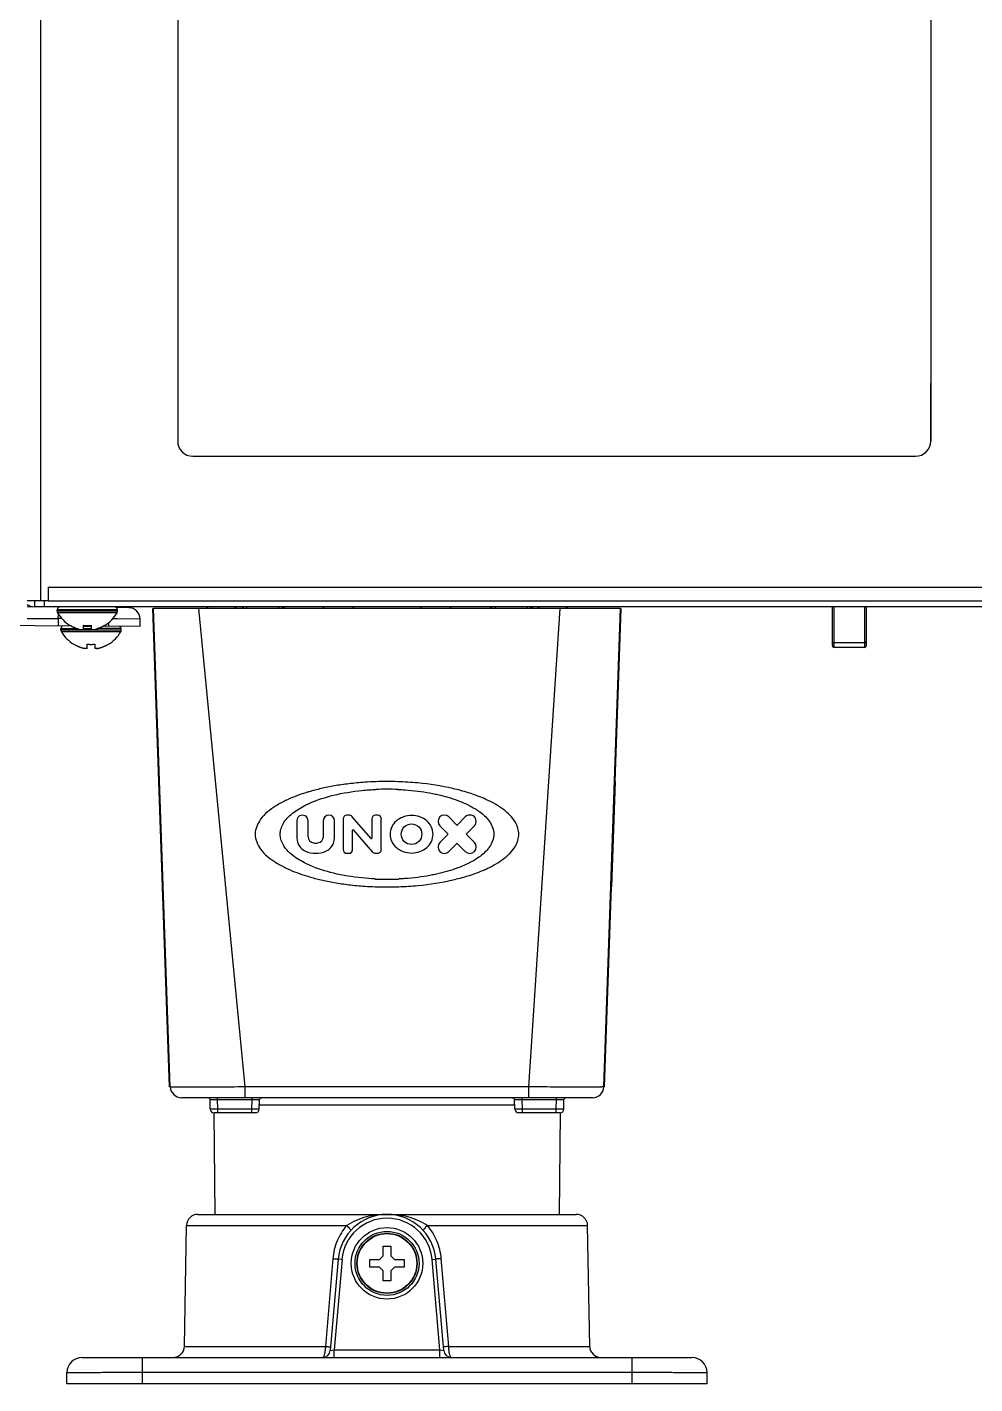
# Model space of a CAD drawing. Header units: millimetres. Extents: x -1538 to 3410, y -1646 to 2016.
# Drawn here: x -1412.2 to -1286.3, y -329.1 to -149 of the extents above; entities that cross this region are included whole.
import ezdxf

# ---------------------------------------------------------------- set-up
doc = ezdxf.new("R2010")
doc.units = ezdxf.units.MM
doc.header["$LTSCALE"] = 23.1
doc.layers.get('0').update_dxf_attribs({"linetype": 'CONTINUOUS'})

msp = doc.modelspace()

# ---------------------------------------------------------------- linework, layer by layer
at = {"linetype": 'Continuous'}
for p, q in [((-1410.37, 574.36), (-1410.37, -225.14)), ((-1392.17, -147.94), (-1392.17, -203.94)), ((-1292.17, -147.94), (-1292.17, -203.94)), ((-1292.17, -147.94), (-1292.17, -155.59)), ((-1292.17, -203.94), (-1292.17, -196.3)), ((-1390.17, -205.94), (-1294.17, -205.94)), ((-1409.37, -223.34), (-1409.37, -225.14)), ((-1409.37, -223.34), (-650.97, -223.34)), ((-1409.37, -225.14), (-1412.16, -225.14)), ((-1411.17, -225.14), (-1411.17, -225.94)), ((-1409.9, -225.14), (-1409.9, -225.94)), ((-1409.37, -225.14), (-1409.02, -225.14)), ((-1409.02, -225.14), (-651.31, -225.14)), ((-1392.87, -225.14), (-1335.87, -225.14)), ((-1407.93, -225.98), (-1412.17, -225.94)), ((-650.97, -225.94), (-1411.17, -225.94)), ((-1408.17, -226.54), (-1408.17, -226.34)), ((-1400.17, -226.34), (-1408.17, -226.34)), ((-1400.17, -226.54), (-1408.17, -226.54)), ((-1400.22, -226.75), (-1408.11, -226.75)), ((-1398.65, -226.06), (-1400.3, -226.05)), ((-1400.17, -226.54), (-1400.17, -226.34)), ((-1394.66, -249.14), (-1395.47, -226.15)), ((-1393.15, -289.7), (-1395.37, -226.14)), ((-1395.37, -226.14), (-1389.36, -226.14)), ((-1383.22, -289.7), (-1389.36, -226.15)), ((-1341.37, -226.15), (-1389.36, -226.15)), ((-1368.96, -226.14), (-1368.76, -225.94)), ((-1359.98, -225.94), (-1359.78, -226.14)), ((-1345.55, -289.7), (-1341.37, -226.15)), ((-1341.37, -226.14), (-1333.37, -226.14)), ((-1335.59, -289.7), (-1333.37, -226.14)), ((-1334.07, -249.14), (-1333.27, -226.15)), ((-1305.22, -231.09), (-1305.22, -225.94)), ((-1304.97, -231.34), (-1304.97, -225.94)), ((-1300.97, -225.94), (-1300.97, -231.34)), ((-1300.72, -225.94), (-1300.72, -231.09)), ((-1406.28, -228.49), (-1497.14, -227.7)), ((-1412.17, -227.48), (-1408.03, -227.48)), ((-1408.03, -227.48), (-1408.03, -228.48)), ((-1407.58, -227.48), (-1408.03, -227.48)), ((-1407.67, -229.04), (-1407.67, -228.84)), ((-1407.67, -228.84), (-1405.49, -228.84)), ((-1406.47, -228.42), (-1406.47, -228.39)), ((-1404.67, -228.94), (-1404.67, -228.39)), ((-1404.67, -228.84), (-1403.67, -228.84)), ((-1404.66, -228.51), (-1403.67, -228.52)), ((-1403.67, -228.39), (-1403.67, -228.94)), ((-1399.67, -228.84), (-1402.84, -228.84)), ((-1397.17, -228.57), (-1402.12, -228.53)), ((-1401.87, -228.39), (-1401.87, -228.42)), ((-1401.3, -228.54), (-1401.3, -228)), ((-1400.21, -227.54), (-1400.8, -227.54)), ((-1397.17, -227.56), (-1400.21, -227.54)), ((-1399.67, -229.04), (-1399.67, -228.84)), ((-1397.17, -228.57), (-1397.17, -227.56)), ((-1399.67, -229.04), (-1407.67, -229.04)), ((-1399.72, -229.25), (-1407.61, -229.25)), ((-1405.97, -230.92), (-1405.97, -230.89)), ((-1404.17, -231.44), (-1404.17, -230.89)), ((-1403.17, -230.89), (-1403.17, -231.44)), ((-1401.37, -230.89), (-1401.37, -230.92)), ((-1300.97, -230.71), (-1304.97, -230.71)), ((-1300.97, -231.34), (-1304.97, -231.34)), ((-1394.17, -263.14), (-1394.66, -249.14)), ((-1394.56, -249.14), (-1394.66, -249.14)), ((-1334.07, -249.14), (-1334.56, -263.14)), ((-1334.07, -249.14), (-1334.17, -249.14)), ((-1369.4, -253.61), (-1369.7, -253.61)), ((-1366.47, -256.71), (-1369.02, -253.78)), ((-1365.63, -253.61), (-1365.89, -253.61)), ((-1355.09, -254.92), (-1356.15, -253.85)), ((-1353.97, -253.85), (-1355.03, -254.92)), ((-1376.34, -254.35), (-1376.34, -256.65)), ((-1374.86, -256.47), (-1374.86, -254.35)), ((-1372.83, -254.35), (-1372.83, -256.47)), ((-1371.35, -256.65), (-1371.35, -254.35)), ((-1370.2, -254.11), (-1370.2, -258.17)), ((-1368.93, -258.17), (-1368.93, -255.6)), ((-1368.86, -255.57), (-1366.31, -258.51)), ((-1366.4, -254.11), (-1366.4, -256.68)), ((-1365.13, -258.17), (-1365.13, -254.11)), ((-1357.35, -255.05), (-1356.29, -256.11)), ((-1353.83, -256.11), (-1352.77, -255.05)), ((-1394.32, -256.14), (-1394.42, -256.14)), ((-1356.29, -256.17), (-1357.35, -257.24)), ((-1356.15, -258.43), (-1355.09, -257.37)), ((-1355.03, -257.37), (-1353.97, -258.43)), ((-1352.77, -257.24), (-1353.83, -256.17)), ((-1334.41, -256.14), (-1334.31, -256.14)), ((-1369.7, -258.68), (-1369.44, -258.68)), ((-1365.93, -258.68), (-1365.63, -258.68)), ((-1393.25, -289.7), (-1394.17, -263.14)), ((-1394.17, -263.14), (-1394.07, -263.14)), ((-1335.49, -289.7), (-1334.56, -263.14)), ((-1334.66, -263.14), (-1334.56, -263.14)), ((-1383.22, -291.14), (-1383.22, -289.7)), ((-1345.55, -289.7), (-1383.22, -289.7)), ((-1345.55, -291.14), (-1345.55, -289.7)), ((-1337.08, -291.14), (-1391.65, -291.14)), ((-1387.84, -292.65), (-1387.86, -291.39)), ((-1386.86, -291.39), (-1386.86, -291.14)), ((-1386.84, -292.65), (-1386.86, -291.39)), ((-1386.86, -291.39), (-1382.29, -291.39)), ((-1382.34, -292.65), (-1382.29, -291.39)), ((-1382.29, -291.39), (-1382.29, -291.14)), ((-1381.34, -292.66), (-1381.29, -291.38)), ((-1347.39, -292.66), (-1347.44, -291.38)), ((-1346.44, -291.39), (-1346.44, -291.14)), ((-1346.44, -291.39), (-1341.87, -291.39)), ((-1346.39, -292.65), (-1346.44, -291.39)), ((-1341.89, -292.65), (-1341.87, -291.39)), ((-1341.87, -291.39), (-1341.87, -291.14)), ((-1340.89, -292.65), (-1340.87, -291.39)), ((-1387.35, -293.14), (-1387.23, -306.64)), ((-1381.84, -293.14), (-1387.34, -293.14)), ((-1386.84, -293.14), (-1386.84, -292.65)), ((-1382.34, -292.65), (-1386.84, -292.65)), ((-1382.34, -293.14), (-1382.34, -292.65)), ((-1347.41, -292.13), (-1381.32, -292.13)), ((-1341.39, -293.14), (-1346.89, -293.14)), ((-1341.89, -292.65), (-1346.39, -292.65)), ((-1346.39, -293.14), (-1346.39, -292.65)), ((-1341.89, -293.14), (-1341.89, -292.65)), ((-1341.38, -293.14), (-1341.5, -306.64)), ((-1391.28, -324.17), (-1391, -308.12)), ((-1391, -308.12), (-1369.72, -308.12)), ((-1389.5, -306.64), (-1339.23, -306.64)), ((-1359.02, -308.12), (-1337.73, -308.12)), ((-1337.45, -324.17), (-1337.73, -308.12)), ((-1364.87, -310.84), (-1363.87, -310.84)), ((-1364.87, -312.14), (-1364.87, -310.84)), ((-1363.87, -310.84), (-1363.87, -312.14)), ((-1371.57, -312.51), (-1372.55, -324.17)), ((-1370.84, -312.58), (-1371.9, -324.73)), ((-1370.34, -312.62), (-1371.4, -324.64)), ((-1370.34, -312.62), (-1370.84, -312.58)), ((-1366.67, -312.64), (-1365.37, -312.64)), ((-1366.67, -313.64), (-1366.67, -312.64)), ((-1365.37, -312.64), (-1364.87, -312.14)), ((-1363.87, -312.14), (-1363.37, -312.64)), ((-1363.37, -312.64), (-1362.07, -312.64)), ((-1362.07, -312.64), (-1362.07, -313.64)), ((-1358.39, -312.62), (-1357.89, -312.58)), ((-1357.34, -324.64), (-1358.39, -312.62)), ((-1356.83, -324.73), (-1357.89, -312.58)), ((-1356.18, -324.17), (-1357.16, -312.51)), ((-1365.37, -313.64), (-1366.67, -313.64)), ((-1364.87, -314.14), (-1365.37, -313.64)), ((-1364.87, -315.44), (-1364.87, -314.14)), ((-1363.37, -313.64), (-1363.87, -314.14)), ((-1363.87, -314.14), (-1363.87, -315.44)), ((-1362.07, -313.64), (-1363.37, -313.64)), ((-1363.87, -315.44), (-1364.87, -315.44)), ((-1391.28, -324.17), (-1372.55, -324.17)), ((-1356.18, -324.17), (-1337.45, -324.17)), ((-1404.87, -325.64), (-1323.87, -325.64)), ((-1396.87, -325.64), (-1396.87, -329.14)), ((-1371.9, -324.73), (-1371.4, -324.64)), ((-1371.4, -324.64), (-1357.34, -324.64)), ((-1371.4, -325.64), (-1371.4, -324.64)), ((-1357.34, -325.64), (-1357.34, -324.64)), ((-1357.34, -324.64), (-1356.83, -324.73)), ((-1331.87, -325.64), (-1331.87, -329.14)), ((-1406.87, -329.14), (-1406.87, -327.64)), ((-1396.87, -327.61), (-1331.87, -327.61)), ((-1321.87, -329.14), (-1321.87, -327.64)), ((-1321.87, -329.14), (-1406.87, -329.14))]:
    msp.add_line(p, q, dxfattribs=at)
for points in [[(-1381.29, -291.38), (-1381.28, -291.33), (-1381.23, -291.23), (-1381.14, -291.17), (-1381.04, -291.14)], [(-1347.69, -291.14), (-1347.59, -291.17), (-1347.5, -291.23), (-1347.45, -291.33), (-1347.44, -291.38)]]:
    msp.add_lwpolyline(points, dxfattribs=at)
for centre, radius in [((-1361.11, -256.14), 1.37), ((-1364.37, -313.14), 4.75), ((-1364.37, -313.14), 4.25), ((-1364.37, -313.14), 4), ((-1364.37, -313.14), 3.95)]:
    msp.add_circle(centre, radius, dxfattribs=at)
for centre, radius, start, end in [((-1390.17, -203.94), 2, 180, 270), ((-1294.17, -203.94), 2, 270, 360), ((-1294.17, -203.94), 2, 270, 0), ((-1409.02, -222.4), 2.74, 262.7099, 269.9693), ((-1411.17, -224.14), 1.8, 236.2028, 270), ((-1407.77, -226.34), 0.4, 90, 180), ((-1407.77, -226.54), 0.4, 180, 210.3012), ((-1403.97, -224.32), 4.8, 210.3012, 238.5421), ((-1404.36, -224.32), 4.8, 301.4579, 329.6988), ((-1400.57, -226.34), 0.4, 0, 90), ((-1400.57, -226.54), 0.4, 329.6988, 360), ((-1398.67, -227.56), 1.5, 0, 89.5), ((-1388.57, -225.54), 0.6, 270, 317.8047), ((-1384.17, -225.54), 0.6, 222.1953, 270), ((-1383.87, -225.64), 0.5, 280.9029, 322.4283), ((-1377.87, -225.64), 0.5, 217.5717, 259.0971), ((-1372.67, -226.14), 0.2, 90, 180), ((-1356.07, -226.14), 0.2, 0, 90), ((-1350.87, -225.64), 0.5, 280.9029, 322.4283), ((-1344.87, -225.64), 0.5, 217.5717, 259.0971), ((-1344.57, -225.54), 0.6, 270, 317.8047), ((-1340.17, -225.54), 0.6, 222.1953, 270), ((-1407.27, -228.84), 0.4, 115.3118, 180), ((-1403.98, -224.34), 4.75, 238.4659, 241.0313), ((-1403.98, -224.34), 4.75, 241.0316, 241.9926), ((-1403.98, -224.34), 4.75, 241.9926, 243.3187), ((-1403.98, -224.35), 4.74, 243.3188, 244.4598), ((-1403.99, -224.35), 4.74, 244.4598, 245.4278), ((-1403.99, -224.35), 4.73, 245.4278, 246.6825), ((-1403.99, -224.36), 4.73, 246.6826, 247.4526), ((-1403.99, -224.36), 4.72, 247.4524, 248.9975), ((-1404, -224.37), 4.72, 248.9977, 249.4819), ((-1404, -224.38), 4.7, 249.4813, 251.5344), ((-1404.17, -224.64), 3.79, 262.4013, 269.9911), ((-1404.17, -224.64), 3.79, 270.0089, 277.5987), ((-1404.33, -224.38), 4.7, 288.4656, 290.5187), ((-1404.34, -224.37), 4.72, 290.5181, 291.0023), ((-1404.34, -224.36), 4.72, 291.0025, 292.5476), ((-1404.34, -224.36), 4.73, 292.5474, 293.3174), ((-1404.34, -224.35), 4.73, 293.3175, 294.5722), ((-1404.35, -224.35), 4.74, 294.5722, 295.5402), ((-1404.35, -224.35), 4.74, 295.5402, 296.6812), ((-1404.35, -224.34), 4.75, 296.6813, 298.0074), ((-1404.35, -224.34), 4.75, 298.0074, 298.9684), ((-1404.35, -224.34), 4.75, 298.9687, 301.5341), ((-1400.07, -228.84), 0.4, 0, 47.391), ((-1407.27, -229.04), 0.4, 180, 210.3012), ((-1403.47, -226.82), 4.8, 210.3012, 238.5421), ((-1404.01, -224.4), 4.68, 251.535, 252.6227), ((-1404.01, -224.42), 4.67, 252.6228, 253.6051), ((-1404.02, -224.45), 4.64, 253.6036, 255.6824), ((-1404.91, -226.95), 2.01, 262.7256, 264.8598), ((-1404.91, -226.97), 1.98, 264.8627, 265.7144), ((-1404.92, -226.99), 1.97, 265.714, 266.9766), ((-1404.92, -227), 1.96, 266.9771, 268.0037), ((-1404.92, -227), 1.95, 268.0037, 269.0738), ((-1404.92, -227), 1.95, 269.0741, 270.1995), ((-1404.92, -227), 1.95, 270.1995, 271.1541), ((-1404.92, -227), 1.95, 271.1545, 272.3767), ((-1404.92, -226.99), 1.96, 272.3765, 273.2159), ((-1404.92, -226.98), 1.97, 273.2167, 274.6016), ((-1404.92, -226.97), 1.98, 274.6009, 275.2558), ((-1404.92, -226.95), 2.01, 275.2585, 277.2741), ((-1403.41, -226.95), 2.01, 262.7259, 264.7415), ((-1403.41, -226.97), 1.98, 264.7442, 265.3991), ((-1403.42, -226.98), 1.97, 265.3984, 266.7833), ((-1403.42, -226.99), 1.96, 266.7841, 267.6235), ((-1403.42, -227), 1.96, 267.6234, 268.8455), ((-1403.42, -227), 1.95, 268.8459, 270.9258), ((-1403.42, -227), 1.95, 270.9261, 271.9964), ((-1403.42, -227), 1.96, 271.9964, 273.0228), ((-1403.42, -226.99), 1.97, 273.0233, 274.286), ((-1403.42, -226.97), 1.98, 274.2856, 275.1372), ((-1403.42, -226.95), 2.01, 275.1401, 277.2744), ((-1404.31, -224.45), 4.64, 284.3176, 286.3964), ((-1404.32, -224.42), 4.67, 286.3949, 287.3772), ((-1404.33, -224.4), 4.68, 287.3773, 288.465), ((-1403.86, -226.82), 4.8, 301.4579, 329.6988), ((-1400.07, -229.04), 0.4, 329.6988, 360), ((-1403.48, -226.84), 4.75, 238.4659, 241.0313), ((-1403.48, -226.84), 4.75, 241.0316, 241.9926), ((-1403.48, -226.84), 4.75, 241.9926, 243.3187), ((-1403.48, -226.85), 4.74, 243.3188, 244.4598), ((-1403.49, -226.85), 4.74, 244.4598, 245.4278), ((-1403.49, -226.85), 4.73, 245.4278, 246.6825), ((-1403.49, -226.86), 4.73, 246.6826, 247.4526), ((-1403.49, -226.86), 4.72, 247.4524, 248.9975), ((-1403.5, -226.87), 4.72, 248.9977, 249.4819), ((-1403.5, -226.88), 4.7, 249.4813, 251.5344), ((-1403.51, -226.9), 4.68, 251.535, 252.6227), ((-1403.51, -226.92), 4.67, 252.6228, 253.6051), ((-1403.52, -226.95), 4.64, 253.6036, 255.6824), ((-1404.41, -229.45), 2.01, 262.7256, 264.8598), ((-1404.41, -229.47), 1.98, 264.8627, 265.7144), ((-1404.42, -229.49), 1.97, 265.714, 266.9766), ((-1404.42, -229.5), 1.96, 266.9771, 268.0037), ((-1404.42, -229.5), 1.95, 268.0037, 269.0738), ((-1404.42, -229.5), 1.95, 269.0741, 270.1995), ((-1404.42, -229.5), 1.95, 270.1995, 271.1541), ((-1404.42, -229.5), 1.95, 271.1545, 272.3767), ((-1404.42, -229.49), 1.96, 272.3765, 273.2159), ((-1404.42, -229.48), 1.97, 273.2167, 274.6016), ((-1404.42, -229.47), 1.98, 274.6009, 275.2558), ((-1404.42, -229.45), 2.01, 275.2585, 277.2741), ((-1403.67, -227.14), 3.79, 262.4013, 269.9911), ((-1403.67, -227.14), 3.79, 270.0089, 277.5987), ((-1402.91, -229.45), 2.01, 262.7259, 264.7415), ((-1402.91, -229.47), 1.98, 264.7442, 265.3991), ((-1402.92, -229.48), 1.97, 265.3984, 266.7833), ((-1402.92, -229.49), 1.96, 266.7841, 267.6235), ((-1402.92, -229.5), 1.96, 267.6234, 268.8455), ((-1402.92, -229.5), 1.95, 268.8459, 270.9258), ((-1402.92, -229.5), 1.95, 270.9261, 271.9964), ((-1402.92, -229.5), 1.96, 271.9964, 273.0228), ((-1402.92, -229.49), 1.97, 273.0233, 274.286), ((-1402.92, -229.47), 1.98, 274.2856, 275.1372), ((-1402.92, -229.45), 2.01, 275.1401, 277.2744), ((-1403.81, -226.95), 4.64, 284.3176, 286.3964), ((-1403.82, -226.92), 4.67, 286.3949, 287.3772), ((-1403.83, -226.9), 4.68, 287.3773, 288.465), ((-1403.83, -226.88), 4.7, 288.4656, 290.5187), ((-1403.84, -226.87), 4.72, 290.5181, 291.0023), ((-1403.84, -226.86), 4.72, 291.0025, 292.5476), ((-1403.84, -226.86), 4.73, 292.5474, 293.3174), ((-1403.84, -226.85), 4.73, 293.3175, 294.5722), ((-1403.85, -226.85), 4.74, 294.5722, 295.5402), ((-1403.85, -226.85), 4.74, 295.5402, 296.6812), ((-1403.85, -226.84), 4.75, 296.6813, 298.0074), ((-1403.85, -226.84), 4.75, 298.0074, 298.9684), ((-1403.85, -226.84), 4.75, 298.9687, 301.5341), ((-1304.97, -231.09), 0.25, 180, 270), ((-1300.97, -231.09), 0.25, 270, 360), ((-1364.37, -283.75), 33.58, 87.5041, 92.4884), ((-1364.36, -292.92), 43.78, 88.1051, 91.9045), ((-1375.6, -254.35), 0.74, 0, 180.0001), ((-1372.09, -254.35), 0.74, 0, 180), ((-1369.7, -254.11), 0.508, 90, 180), ((-1369.4, -254.11), 0.508, 41, 90), ((-1365.89, -254.11), 0.508, 90, 180), ((-1365.63, -254.11), 0.508, 0, 90), ((-1356.75, -254.45), 0.846, 45, 225), ((-1353.37, -254.45), 0.846, 315, 135.0003), ((-1368.89, -255.6), 0.0423, 41, 180), ((-1355.06, -254.89), 0.0423, 225, 315), ((-1374.43, -256.65), 1.9, 180, 246.4218), ((-1374.01, -256.47), 0.846, 180, 262.3377), ((-1373.84, -255.21), 2.11, 262.3377, 277.6624), ((-1373.67, -256.47), 0.846, 277.6627, 360), ((-1373.25, -256.65), 1.9, 293.5782, 360), ((-1366.44, -256.68), 0.0423, 220.9989, 360), ((-1356.75, -257.84), 0.846, 135, 315), ((-1356.32, -256.14), 0.0423, 315, 44.9987), ((-1355.06, -257.4), 0.0423, 45, 135), ((-1353.37, -257.84), 0.846, 225.0006, 45), ((-1353.8, -256.14), 0.0423, 135, 224.9987), ((-1373.84, -255.3), 3.38, 246.4218, 293.5782), ((-1369.7, -258.17), 0.508, 180.0003, 270), ((-1369.44, -258.17), 0.508, 270, 360), ((-1365.93, -258.17), 0.508, 221, 270), ((-1365.63, -258.17), 0.508, 270, 0.0001), ((-1364.37, -228.56), 33.57, 267.3327, 272.6739), ((-1364.36, -219.39), 43.76, 267.9356, 272.0555), ((-1391.65, -289.64), 1.5, 182, 269.9994), ((-1337.08, -289.64), 1.5, 270, 358), ((-1388.36, -292.14), 1, 62.1385, 90), ((-1388.11, -291.39), 0.25, 1.0003, 90.0181), ((-1340.62, -291.39), 0.25, 89.9879, 178.9997), ((-1340.37, -292.14), 1, 90, 117.8615), ((-1387.34, -292.64), 0.5, 181, 269.998), ((-1381.84, -292.64), 0.5, 270, 357.587), ((-1346.89, -292.64), 0.5, 182.4136, 270), ((-1341.39, -292.64), 0.5, 270.0028, 359), ((-1389.5, -308.14), 1.5, 90, 179), ((-1364.37, -313.14), 6.5, 5, 175), ((-1364.37, -313.14), 6, 5, 175), ((-1339.23, -308.14), 1.5, 1, 90), ((-1392.78, -324.14), 1.5, 270, 359), ((-1335.95, -324.14), 1.5, 181, 270), ((-1404.87, -327.64), 2, 90.0002, 180), ((-1372.9, -324.64), 1, 269.9995, 355), ((-1355.83, -324.64), 1, 185, 270), ((-1323.87, -327.64), 2, 0, 90)]:
    msp.add_arc(centre, radius, start, end, dxfattribs=at)
for points, knots in [([(-1408.03, -227.48), (-1408.04, -227.34), (-1408.03, -227.15), (-1408, -226.96), (-1407.99, -226.92)], [0, 0, 0, 0, 0.759387, 1, 1, 1, 1]), ([(-1383.77, -226.14), (-1383.7, -226.14), (-1383.61, -226.12), (-1383.54, -226.08), (-1383.52, -226.07)], [0, 0, 0, 0, 0.747635, 1, 1, 1, 1]), ([(-1383.05, -225.94), (-1383.04, -225.96), (-1383.01, -226.02), (-1382.99, -226.09), (-1382.97, -226.14)], [0, 0, 0, 0, 0.238168, 1, 1, 1, 1]), ([(-1378.76, -226.14), (-1378.76, -226.12), (-1378.73, -226.06), (-1378.71, -225.99), (-1378.69, -225.94)], [0, 0, 0, 0, 0.261194, 1, 1, 1, 1]), ([(-1378.15, -226.11), (-1378.21, -226.08), (-1378.28, -226.03), (-1378.33, -225.97), (-1378.35, -225.95)], [0, 0, 0, 0, 0.747479, 1, 1, 1, 1]), ([(-1350.58, -226.11), (-1350.53, -226.08), (-1350.45, -226.03), (-1350.4, -225.97), (-1350.39, -225.95)], [0, 0, 0, 0, 0.74748, 1, 1, 1, 1]), ([(-1350.05, -225.94), (-1350.04, -225.96), (-1350.01, -226.02), (-1349.99, -226.09), (-1349.97, -226.14)], [0, 0, 0, 0, 0.238168, 1, 1, 1, 1]), ([(-1345.76, -226.14), (-1345.76, -226.12), (-1345.73, -226.06), (-1345.71, -225.99), (-1345.69, -225.94)], [0, 0, 0, 0, 0.261194, 1, 1, 1, 1]), ([(-1344.96, -226.14), (-1345.03, -226.14), (-1345.12, -226.12), (-1345.2, -226.08), (-1345.22, -226.07)], [0, 0, 0, 0, 0.747634, 1, 1, 1, 1]), ([(-1305.22, -230.66), (-1305.22, -230.66), (-1305.21, -230.67), (-1305.19, -230.68), (-1305.17, -230.69), (-1305.14, -230.7), (-1305.1, -230.7), (-1305.04, -230.71), (-1305, -230.71), (-1304.97, -230.71)], [0, 0, 0, 0, 0.043194, 0.109067, 0.203488, 0.325316, 0.471237, 0.636449, 1, 1, 1, 1]), ([(-1300.72, -230.66), (-1300.72, -230.66), (-1300.72, -230.67), (-1300.74, -230.68), (-1300.76, -230.69), (-1300.79, -230.7), (-1300.83, -230.7), (-1300.89, -230.71), (-1300.93, -230.71), (-1300.97, -230.71)], [0, 0, 0, 0, 0.043194, 0.109067, 0.203488, 0.325316, 0.471237, 0.636449, 1, 1, 1, 1]), ([(-1365.82, -249.17), (-1366.32, -249.18), (-1367.52, -249.25), (-1369.38, -249.42), (-1371.03, -249.66), (-1372.26, -249.89), (-1373.11, -250.08), (-1373.94, -250.28), (-1374.62, -250.47), (-1375.02, -250.59), (-1375.15, -250.63)], [0, 0, 0, 0, 0.157659, 0.382572, 0.58963, 0.685921, 0.777243, 0.866283, 0.955457, 1, 1, 1, 1]), ([(-1375.14, -252.25), (-1374.97, -252.17), (-1373.79, -251.62), (-1371.33, -250.84), (-1368.34, -250.36), (-1366.45, -250.22), (-1365.83, -250.19)], [0, 0, 0, 0, 0.057408, 0.407118, 0.80488, 1, 1, 1, 1]), ([(-1353.58, -250.63), (-1354.25, -250.42), (-1356.45, -249.84), (-1359.58, -249.35), (-1362.03, -249.2), (-1362.91, -249.17)], [0, 0, 0, 0, 0.222615, 0.719095, 1, 1, 1, 1]), ([(-1362.91, -250.19), (-1362.6, -250.21), (-1361.71, -250.26), (-1360.3, -250.4), (-1358.97, -250.6), (-1357.97, -250.8), (-1357.28, -250.96), (-1356.61, -251.13), (-1355.73, -251.39), (-1354.72, -251.74), (-1353.94, -252.08), (-1353.59, -252.25)], [0, 0, 0, 0, 0.096488, 0.276509, 0.442355, 0.519536, 0.592779, 0.664239, 0.735865, 0.878106, 1, 1, 1, 1]), ([(-1377.59, -251.56), (-1377.67, -251.6), (-1378.21, -251.85), (-1379.51, -252.56), (-1381.19, -253.87), (-1381.87, -255.45), (-1381.87, -256.14)], [0, 0, 0, 0, 0.04125, 0.275012, 0.678544, 1, 1, 1, 1]), ([(-1377.61, -254.01), (-1377.4, -253.77), (-1376.64, -253.08), (-1375.76, -252.56), (-1375.14, -252.25)], [0, 0, 0, 0, 0.313765, 1, 1, 1, 1]), ([(-1375.15, -250.63), (-1375.55, -250.76), (-1376.38, -251.04), (-1377.18, -251.37), (-1377.59, -251.56)], [0, 0, 0, 0, 0.48085, 1, 1, 1, 1]), ([(-1353.59, -252.25), (-1353.55, -252.28), (-1353.13, -252.49), (-1352.25, -252.99), (-1351.48, -253.59), (-1351.12, -254)], [0, 0, 0, 0, 0.051563, 0.465079, 1, 1, 1, 1]), ([(-1351.14, -251.56), (-1351.32, -251.47), (-1352.12, -251.13), (-1352.94, -250.83), (-1353.58, -250.63)], [0, 0, 0, 0, 0.227638, 1, 1, 1, 1]), ([(-1346.87, -256.14), (-1346.87, -255.88), (-1346.95, -255.32), (-1347.49, -254.1), (-1348.92, -252.72), (-1350.35, -251.92), (-1351.14, -251.56)], [0, 0, 0, 0, 0.1198, 0.254861, 0.60223, 1, 1, 1, 1]), ([(-1378.55, -256.14), (-1378.55, -255.92), (-1378.48, -255.44), (-1378.17, -254.7), (-1377.83, -254.25), (-1377.61, -254.01)], [0, 0, 0, 0, 0.282762, 0.599317, 1, 1, 1, 1]), ([(-1358.25, -256.14), (-1358.25, -255.82), (-1358.41, -255.14), (-1359.06, -254.31), (-1360.01, -253.77), (-1361.11, -253.58), (-1362.1, -253.75), (-1362.67, -254.04), (-1362.87, -254.18)], [0, 0, 0, 0, 0.162094, 0.330751, 0.508275, 0.691811, 0.875347, 1, 1, 1, 1]), ([(-1351.12, -254), (-1350.99, -254.14), (-1350.5, -254.76), (-1350.19, -255.55), (-1350.19, -256.14)], [0, 0, 0, 0, 0.241033, 1, 1, 1, 1]), ([(-1362.87, -254.18), (-1362.96, -254.24), (-1363.32, -254.52), (-1363.81, -255.14), (-1363.96, -255.82), (-1363.96, -256.14)], [0, 0, 0, 0, 0.13782, 0.577461, 1, 1, 1, 1]), ([(-1381.87, -256.14), (-1381.87, -256.84), (-1381.19, -258.42), (-1379.51, -259.72), (-1378.24, -260.42), (-1377.72, -260.67), (-1377.67, -260.69)], [0, 0, 0, 0, 0.325823, 0.734844, 0.971786, 1, 1, 1, 1]), ([(-1377.65, -258.24), (-1377.85, -258.01), (-1378.18, -257.57), (-1378.48, -256.84), (-1378.55, -256.37), (-1378.55, -256.14)], [0, 0, 0, 0, 0.386646, 0.710619, 1, 1, 1, 1]), ([(-1363.96, -256.14), (-1363.96, -256.47), (-1363.81, -257.14), (-1363.31, -257.78), (-1362.94, -258.06), (-1362.84, -258.13)], [0, 0, 0, 0, 0.414827, 0.846454, 1, 1, 1, 1]), ([(-1362.84, -258.13), (-1362.64, -258.26), (-1362.09, -258.54), (-1361.11, -258.7), (-1360.01, -258.51), (-1359.06, -257.97), (-1358.41, -257.14), (-1358.25, -256.47), (-1358.25, -256.14)], [0, 0, 0, 0, 0.11837, 0.303224, 0.488077, 0.666875, 0.836743, 1, 1, 1, 1]), ([(-1350.19, -256.14), (-1350.19, -256.74), (-1350.49, -257.5), (-1350.97, -258.12), (-1351.08, -258.24)], [0, 0, 0, 0, 0.777282, 1, 1, 1, 1]), ([(-1351.06, -260.69), (-1350.3, -260.34), (-1348.9, -259.55), (-1347.49, -258.19), (-1346.95, -256.97), (-1346.87, -256.41), (-1346.87, -256.14)], [0, 0, 0, 0, 0.38951, 0.741645, 0.87856, 1, 1, 1, 1]), ([(-1375.07, -260.07), (-1375.72, -259.75), (-1376.63, -259.22), (-1377.43, -258.49), (-1377.65, -258.24)], [0, 0, 0, 0, 0.682017, 1, 1, 1, 1]), ([(-1351.08, -258.24), (-1351.45, -258.67), (-1352.23, -259.28), (-1353.15, -259.81), (-1353.59, -260.03), (-1353.66, -260.07)], [0, 0, 0, 0, 0.530253, 0.926618, 1, 1, 1, 1]), ([(-1377.67, -260.69), (-1377.23, -260.9), (-1376.37, -261.25), (-1375.49, -261.55), (-1375.06, -261.69)], [0, 0, 0, 0, 0.515491, 1, 1, 1, 1]), ([(-1365.93, -262.09), (-1366.52, -262.06), (-1368.38, -261.92), (-1371.33, -261.45), (-1373.77, -260.67), (-1374.93, -260.14), (-1375.07, -260.07)], [0, 0, 0, 0, 0.187834, 0.593214, 0.949621, 1, 1, 1, 1]), ([(-1353.66, -260.07), (-1353.99, -260.23), (-1354.74, -260.55), (-1355.73, -260.9), (-1356.61, -261.16), (-1357.28, -261.33), (-1357.97, -261.49), (-1358.97, -261.68), (-1360.3, -261.89), (-1361.68, -262.03), (-1362.53, -262.08), (-1362.8, -262.09)], [0, 0, 0, 0, 0.116158, 0.261112, 0.334104, 0.406927, 0.481566, 0.560219, 0.729227, 0.912681, 1, 1, 1, 1]), ([(-1353.67, -261.69), (-1353, -261.48), (-1352.12, -261.16), (-1351.27, -260.79), (-1351.06, -260.69)], [0, 0, 0, 0, 0.755976, 1, 1, 1, 1]), ([(-1375.06, -261.69), (-1374.95, -261.72), (-1374.58, -261.83), (-1373.94, -262.01), (-1373.11, -262.21), (-1372.26, -262.4), (-1371.03, -262.63), (-1369.38, -262.87), (-1367.56, -263.04), (-1366.4, -263.1), (-1365.94, -263.12)], [0, 0, 0, 0, 0.034698, 0.126018, 0.217202, 0.310723, 0.409331, 0.621374, 0.851702, 1, 1, 1, 1]), ([(-1362.79, -263.12), (-1361.95, -263.08), (-1359.54, -262.93), (-1356.48, -262.46), (-1354.31, -261.88), (-1353.67, -261.69)], [0, 0, 0, 0, 0.274518, 0.782934, 1, 1, 1, 1]), ([(-1383.22, -289.7), (-1383.87, -289.71), (-1385.13, -289.72), (-1386.69, -289.74), (-1387.89, -289.75), (-1388.72, -289.75), (-1389.5, -289.75), (-1390.22, -289.76), (-1390.87, -289.75), (-1391.45, -289.75), (-1391.95, -289.75), (-1392.31, -289.74), (-1392.56, -289.74), (-1392.71, -289.73), (-1392.84, -289.73), (-1392.95, -289.72), (-1393.03, -289.72), (-1393.09, -289.71), (-1393.13, -289.71), (-1393.14, -289.7), (-1393.15, -289.7), (-1393.15, -289.7)], [0, 0, 0, 0, 0.195056, 0.38264, 0.471369, 0.555557, 0.634389, 0.707095, 0.772976, 0.83139, 0.881782, 0.92367, 0.941301, 0.956665, 0.96973, 0.980471, 0.98886, 0.994886, 0.998558, 0.999531, 1, 1, 1, 1]), ([(-1335.59, -289.7), (-1335.59, -289.7), (-1335.59, -289.7), (-1335.6, -289.7), (-1335.61, -289.7), (-1335.65, -289.71), (-1335.7, -289.71), (-1335.78, -289.71), (-1335.89, -289.72), (-1336.02, -289.72), (-1336.17, -289.72), (-1336.42, -289.73), (-1336.79, -289.73), (-1337.29, -289.73), (-1337.87, -289.74), (-1338.52, -289.74), (-1339.25, -289.74), (-1340.03, -289.73), (-1340.86, -289.73), (-1342.06, -289.72), (-1343.63, -289.71), (-1344.9, -289.7), (-1345.55, -289.7)], [0, 0, 0, 0, 0.000391, 0.00133, 0.002856, 0.004975, 0.010995, 0.019388, 0.03014, 0.043222, 0.058604, 0.076256, 0.118184, 0.168609, 0.227046, 0.292938, 0.365644, 0.444467, 0.528643, 0.61736, 0.804933, 1, 1, 1, 1]), ([(-1387.86, -291.39), (-1387.86, -291.39), (-1387.86, -291.39), (-1387.86, -291.39), (-1387.85, -291.39), (-1387.84, -291.39), (-1387.82, -291.39), (-1387.78, -291.39), (-1387.74, -291.39), (-1387.69, -291.39), (-1387.63, -291.39), (-1387.54, -291.39), (-1387.41, -291.39), (-1387.24, -291.39), (-1387.05, -291.39), (-1386.93, -291.39), (-1386.86, -291.39)], [0, 0, 0, 0, 0.001219, 0.00484, 0.010853, 0.01924, 0.04306, 0.076124, 0.118082, 0.168511, 0.226974, 0.292898, 0.444396, 0.617263, 0.805072, 1, 1, 1, 1]), ([(-1382.29, -291.39), (-1382.23, -291.39), (-1382.1, -291.39), (-1381.91, -291.39), (-1381.74, -291.38), (-1381.61, -291.38), (-1381.52, -291.38), (-1381.46, -291.38), (-1381.41, -291.38), (-1381.37, -291.38), (-1381.34, -291.38), (-1381.31, -291.38), (-1381.3, -291.38), (-1381.3, -291.38), (-1381.29, -291.38), (-1381.29, -291.38), (-1381.29, -291.38)], [0, 0, 0, 0, 0.194885, 0.382595, 0.555446, 0.707005, 0.772954, 0.831429, 0.881903, 0.92389, 0.956944, 0.980791, 0.989189, 0.995199, 0.998799, 1, 1, 1, 1]), ([(-1347.44, -291.38), (-1347.44, -291.38), (-1347.44, -291.38), (-1347.44, -291.38), (-1347.43, -291.38), (-1347.42, -291.38), (-1347.4, -291.38), (-1347.36, -291.38), (-1347.32, -291.38), (-1347.27, -291.38), (-1347.21, -291.38), (-1347.12, -291.38), (-1346.99, -291.38), (-1346.82, -291.39), (-1346.63, -291.39), (-1346.51, -291.39), (-1346.44, -291.39)], [0, 0, 0, 0, 0.001202, 0.004802, 0.010812, 0.01921, 0.043058, 0.076113, 0.1181, 0.168575, 0.22705, 0.292999, 0.444559, 0.61741, 0.805117, 1, 1, 1, 1]), ([(-1341.87, -291.39), (-1341.81, -291.39), (-1341.68, -291.39), (-1341.49, -291.39), (-1341.32, -291.39), (-1341.19, -291.39), (-1341.1, -291.39), (-1341.04, -291.39), (-1340.99, -291.39), (-1340.95, -291.39), (-1340.92, -291.39), (-1340.89, -291.39), (-1340.88, -291.39), (-1340.88, -291.39), (-1340.87, -291.39), (-1340.87, -291.39), (-1340.87, -291.39)], [0, 0, 0, 0, 0.19493, 0.382742, 0.555607, 0.707104, 0.773028, 0.831492, 0.88192, 0.923879, 0.956941, 0.980759, 0.989145, 0.995157, 0.998779, 1, 1, 1, 1]), ([(-1386.84, -292.65), (-1386.9, -292.65), (-1387.03, -292.65), (-1387.22, -292.65), (-1387.39, -292.66), (-1387.52, -292.66), (-1387.61, -292.66), (-1387.67, -292.66), (-1387.72, -292.66), (-1387.76, -292.65), (-1387.79, -292.65), (-1387.82, -292.65), (-1387.83, -292.65), (-1387.83, -292.65), (-1387.84, -292.65), (-1387.84, -292.65), (-1387.84, -292.65)], [0, 0, 0, 0, 0.194892, 0.382658, 0.55548, 0.706945, 0.77286, 0.83132, 0.881751, 0.923718, 0.956795, 0.980635, 0.989036, 0.995068, 0.998716, 1, 1, 1, 1]), ([(-1381.34, -292.66), (-1381.34, -292.66), (-1381.35, -292.66), (-1381.35, -292.67), (-1381.36, -292.67), (-1381.37, -292.67), (-1381.39, -292.67), (-1381.42, -292.67), (-1381.46, -292.67), (-1381.52, -292.67), (-1381.57, -292.67), (-1381.67, -292.66), (-1381.8, -292.66), (-1381.97, -292.66), (-1382.15, -292.66), (-1382.28, -292.65), (-1382.34, -292.65)], [0, 0, 0, 0, 0.001294, 0.004932, 0.010946, 0.019336, 0.043208, 0.0763, 0.118252, 0.168703, 0.227193, 0.293094, 0.444537, 0.617368, 0.805179, 1, 1, 1, 1]), ([(-1346.39, -292.65), (-1346.45, -292.65), (-1346.58, -292.66), (-1346.77, -292.66), (-1346.94, -292.66), (-1347.07, -292.66), (-1347.16, -292.67), (-1347.22, -292.67), (-1347.27, -292.67), (-1347.31, -292.67), (-1347.34, -292.67), (-1347.36, -292.67), (-1347.38, -292.67), (-1347.38, -292.67), (-1347.39, -292.66), (-1347.39, -292.66), (-1347.39, -292.66)], [0, 0, 0, 0, 0.194767, 0.38253, 0.555326, 0.706751, 0.772651, 0.831145, 0.881607, 0.923576, 0.95669, 0.980591, 0.988997, 0.995029, 0.998687, 1, 1, 1, 1]), ([(-1340.89, -292.65), (-1340.89, -292.65), (-1340.89, -292.65), (-1340.9, -292.65), (-1340.9, -292.65), (-1340.92, -292.65), (-1340.94, -292.65), (-1340.97, -292.65), (-1341.01, -292.66), (-1341.06, -292.66), (-1341.12, -292.66), (-1341.21, -292.66), (-1341.34, -292.66), (-1341.51, -292.65), (-1341.7, -292.65), (-1341.83, -292.65), (-1341.89, -292.65)], [0, 0, 0, 0, 0.001277, 0.004922, 0.010954, 0.019357, 0.043205, 0.076286, 0.118252, 0.168681, 0.22714, 0.293055, 0.444521, 0.617342, 0.805109, 1, 1, 1, 1]), ([(-1369.72, -308.12), (-1370.24, -308.72), (-1371.11, -310.11), (-1371.5, -311.7), (-1371.57, -312.51)], [0, 0, 0, 0, 0.498865, 1, 1, 1, 1]), ([(-1364.37, -306.64), (-1364.82, -306.64), (-1365.75, -306.69), (-1367.13, -306.94), (-1368.48, -307.39), (-1369.32, -307.85), (-1369.72, -308.12)], [0, 0, 0, 0, 0.243761, 0.491906, 0.74491, 1, 1, 1, 1]), ([(-1369.72, -308.12), (-1369.64, -308.19), (-1369.49, -308.33), (-1369.33, -308.51), (-1369.24, -308.63), (-1369.2, -308.68), (-1369.18, -308.72), (-1369.17, -308.75), (-1369.17, -308.77), (-1369.18, -308.77)], [0, 0, 0, 0, 0.384517, 0.70019, 0.820099, 0.910251, 0.943538, 0.969061, 1, 1, 1, 1]), ([(-1359.02, -308.12), (-1359.41, -307.85), (-1360.25, -307.39), (-1361.61, -306.94), (-1362.99, -306.69), (-1363.91, -306.64), (-1364.37, -306.64)], [0, 0, 0, 0, 0.255133, 0.508137, 0.756265, 1, 1, 1, 1]), ([(-1359.02, -308.12), (-1359.1, -308.19), (-1359.24, -308.33), (-1359.4, -308.51), (-1359.49, -308.63), (-1359.53, -308.68), (-1359.55, -308.72), (-1359.56, -308.75), (-1359.56, -308.77), (-1359.56, -308.77)], [0, 0, 0, 0, 0.384521, 0.700197, 0.820106, 0.910256, 0.943542, 0.969062, 1, 1, 1, 1]), ([(-1357.16, -312.51), (-1357.23, -311.7), (-1357.62, -310.11), (-1358.49, -308.72), (-1359.02, -308.12)], [0, 0, 0, 0, 0.501138, 1, 1, 1, 1]), ([(-1371.57, -312.51), (-1371.52, -312.51), (-1371.42, -312.52), (-1371.28, -312.53), (-1371.16, -312.54), (-1371.06, -312.55), (-1371, -312.56), (-1370.96, -312.56), (-1370.92, -312.57), (-1370.9, -312.57), (-1370.87, -312.57), (-1370.86, -312.57), (-1370.85, -312.58), (-1370.84, -312.58), (-1370.84, -312.58), (-1370.84, -312.58), (-1370.84, -312.58)], [0, 0, 0, 0, 0.207785, 0.401022, 0.573769, 0.721655, 0.785056, 0.840894, 0.888818, 0.928475, 0.959554, 0.981902, 0.989767, 0.995407, 0.998814, 1, 1, 1, 1]), ([(-1357.16, -312.51), (-1357.21, -312.51), (-1357.31, -312.52), (-1357.45, -312.53), (-1357.58, -312.54), (-1357.67, -312.55), (-1357.73, -312.56), (-1357.77, -312.56), (-1357.81, -312.57), (-1357.84, -312.57), (-1357.86, -312.57), (-1357.87, -312.57), (-1357.88, -312.58), (-1357.89, -312.58), (-1357.89, -312.58), (-1357.89, -312.58), (-1357.89, -312.58)], [0, 0, 0, 0, 0.207781, 0.401015, 0.573762, 0.721648, 0.785048, 0.840887, 0.888811, 0.92847, 0.95955, 0.981899, 0.989764, 0.995406, 0.998813, 1, 1, 1, 1]), ([(-1372.55, -324.17), (-1372.56, -324.36), (-1372.58, -324.63), (-1372.63, -324.98), (-1372.67, -325.2), (-1372.72, -325.38), (-1372.77, -325.51), (-1372.81, -325.58), (-1372.84, -325.62), (-1372.88, -325.64), (-1372.9, -325.64)], [0, 0, 0, 0, 0.365182, 0.530657, 0.676759, 0.798555, 0.892622, 0.928875, 0.958185, 1, 1, 1, 1]), ([(-1372.55, -324.17), (-1372.51, -324.17), (-1372.41, -324.18), (-1372.28, -324.19), (-1372.16, -324.21), (-1372.06, -324.22), (-1371.99, -324.22), (-1371.94, -324.23), (-1371.91, -324.23), (-1371.89, -324.23), (-1371.87, -324.24), (-1371.87, -324.24), (-1371.86, -324.24), (-1371.86, -324.24)], [0, 0, 0, 0, 0.209255, 0.403048, 0.57574, 0.7232, 0.841862, 0.889497, 0.928895, 0.959763, 0.981959, 0.995385, 1, 1, 1, 1]), ([(-1356.18, -324.17), (-1356.23, -324.17), (-1356.32, -324.18), (-1356.45, -324.19), (-1356.57, -324.21), (-1356.67, -324.22), (-1356.75, -324.22), (-1356.79, -324.23), (-1356.82, -324.23), (-1356.84, -324.23), (-1356.86, -324.24), (-1356.86, -324.24), (-1356.87, -324.24), (-1356.87, -324.24)], [0, 0, 0, 0, 0.209264, 0.403063, 0.575758, 0.723218, 0.841876, 0.889509, 0.928905, 0.95977, 0.981964, 0.995387, 1, 1, 1, 1]), ([(-1355.83, -325.64), (-1355.85, -325.64), (-1355.89, -325.62), (-1355.92, -325.58), (-1355.96, -325.51), (-1356.01, -325.38), (-1356.06, -325.2), (-1356.1, -324.98), (-1356.15, -324.63), (-1356.17, -324.36), (-1356.18, -324.17)], [0, 0, 0, 0, 0.041815, 0.071125, 0.107378, 0.201445, 0.323241, 0.469343, 0.634818, 1, 1, 1, 1]), ([(-1406.87, -327.64), (-1406.87, -327.64), (-1406.86, -327.64), (-1406.85, -327.64), (-1406.84, -327.64), (-1406.82, -327.64), (-1406.79, -327.64), (-1406.74, -327.64), (-1406.67, -327.64), (-1406.56, -327.63), (-1406.43, -327.63), (-1406.27, -327.63), (-1406.1, -327.63), (-1405.9, -327.63), (-1405.59, -327.63), (-1405.15, -327.62), (-1404.57, -327.62), (-1403.91, -327.62), (-1403.19, -327.62), (-1402.4, -327.61), (-1401.57, -327.61), (-1400.36, -327.61), (-1398.79, -327.61), (-1397.52, -327.61), (-1396.87, -327.61)], [0, 0, 0, 0, 0.000314, 0.001223, 0.002731, 0.004838, 0.007543, 0.010846, 0.019237, 0.029992, 0.043082, 0.058476, 0.076141, 0.096031, 0.118096, 0.168544, 0.226998, 0.2929, 0.365608, 0.444429, 0.528602, 0.617316, 0.804901, 1, 1, 1, 1]), ([(-1331.87, -327.61), (-1331.22, -327.61), (-1329.94, -327.61), (-1328.37, -327.61), (-1327.17, -327.61), (-1326.33, -327.61), (-1325.54, -327.62), (-1324.82, -327.62), (-1324.16, -327.62), (-1323.58, -327.62), (-1323.14, -327.63), (-1322.83, -327.63), (-1322.63, -327.63), (-1322.46, -327.63), (-1322.3, -327.63), (-1322.17, -327.63), (-1322.07, -327.64), (-1321.99, -327.64), (-1321.94, -327.64), (-1321.92, -327.64), (-1321.9, -327.64), (-1321.88, -327.64), (-1321.87, -327.64), (-1321.87, -327.64), (-1321.87, -327.64)], [0, 0, 0, 0, 0.195099, 0.382684, 0.471398, 0.555571, 0.634392, 0.7071, 0.773002, 0.831456, 0.881904, 0.903969, 0.923859, 0.941524, 0.956918, 0.970008, 0.980763, 0.989154, 0.992457, 0.995162, 0.997269, 0.998777, 0.999686, 1, 1, 1, 1])]:
    msp.add_open_spline(points, degree=3, knots=knots, dxfattribs=at)
for points in [[(-1383.52, -226.07), (-1383.47, -226.04), (-1383.42, -226), (-1383.39, -225.95)], [(-1377.96, -226.14), (-1378.03, -226.14), (-1378.09, -226.13), (-1378.15, -226.11)], [(-1350.77, -226.14), (-1350.71, -226.14), (-1350.64, -226.13), (-1350.58, -226.11)], [(-1345.22, -226.07), (-1345.27, -226.04), (-1345.31, -226), (-1345.35, -225.95)]]:
    msp.add_open_spline(points, degree=3, dxfattribs=at)

doc.saveas('drawing.dxf')
